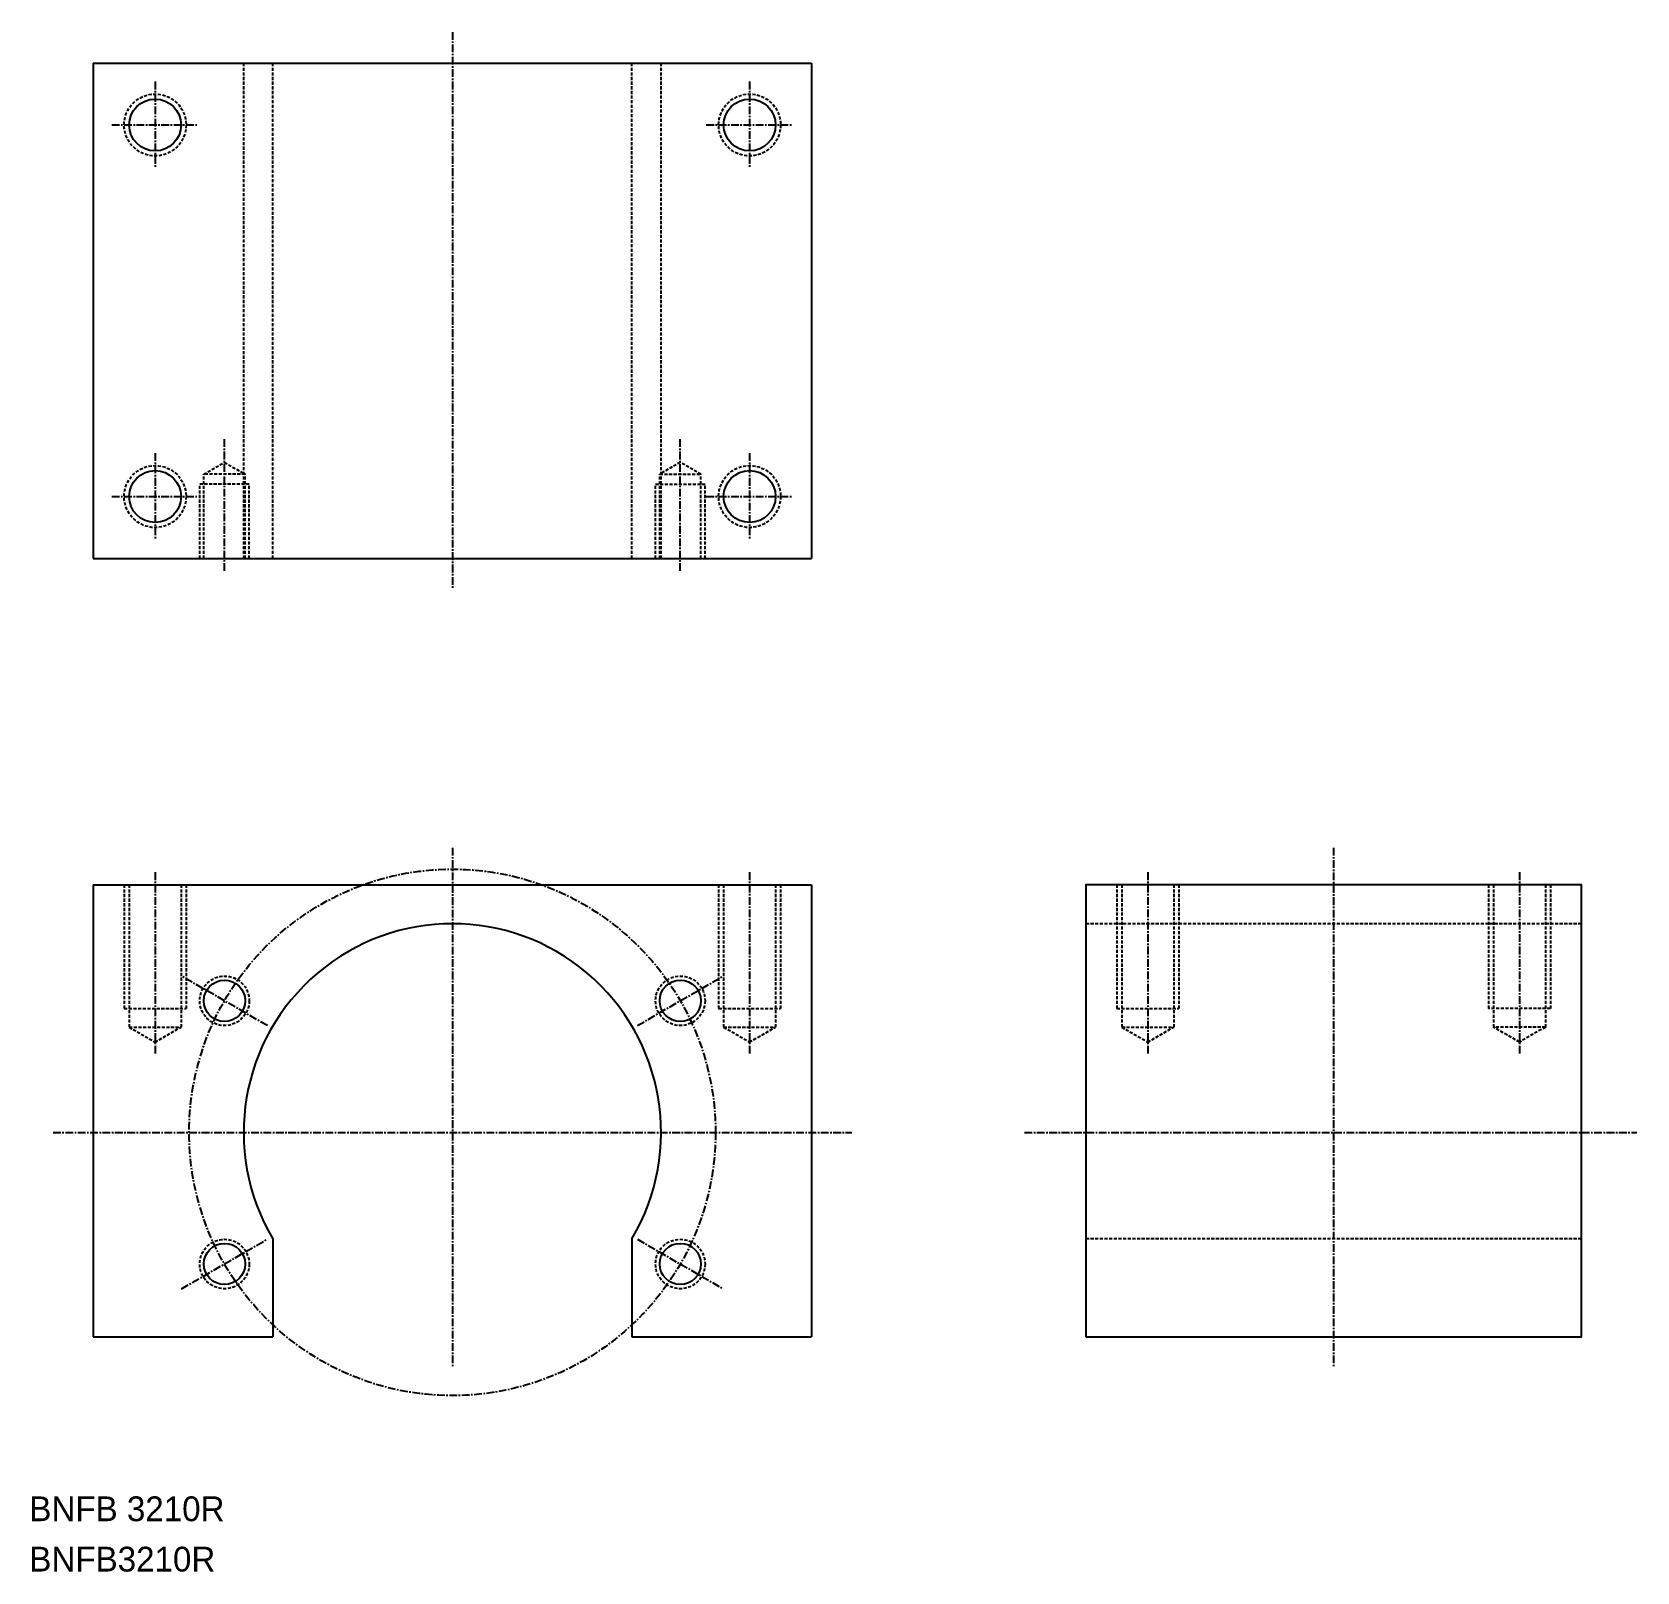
# Model space of a CAD drawing. Extents: x 4 to 264, y 3 to 251.
import ezdxf

# ---------------------------------------------------------------- set-up
doc = ezdxf.new("R2010")
doc.units = 0
doc.linetypes.add('CENTER', pattern=[2, 1.25, -0.25, 0.25, -0.25])
doc.linetypes.add('DASHED', pattern=[0.75, 0.5, -0.25])
doc.layers.get('0').update_dxf_attribs({"linetype": 'CONTINUOUS'})
doc.layers.add('CENTER', color=1, linetype='CENTER')

msp = doc.modelspace()

# ---------------------------------------------------------------- linework, layer by layer
at = {"color": 7, "linetype": 'CONTINUOUS'}
for p, q in [((14.34, 246.23), (14.34, 166.23)), ((14.34, 246.23), (130.34, 246.23)), ((130.34, 246.23), (130.34, 166.23)), ((14.34, 166.23), (130.34, 166.23)), ((14.34, 113.55), (130.34, 113.55)), ((14.34, 113.55), (14.34, 40.55)), ((130.34, 113.55), (130.34, 40.55)), ((72.34, 108.55), (72.34, 108.55)), ((43.34, 56.38), (43.34, 40.55)), ((101.34, 56.38), (101.34, 40.55)), ((14.34, 40.55), (43.34, 40.55)), ((101.34, 40.55), (130.34, 40.55))]:
    msp.add_line(p, q, dxfattribs=at)
at = {"color": 3, "linetype": 'DASHED'}
for p, q in [((38.64, 166.23), (38.64, 246.23)), ((43.34, 166.23), (43.34, 246.23)), ((101.34, 166.23), (101.34, 246.23)), ((106.04, 166.23), (106.04, 246.23)), ((32.21, 179.83), (35.54, 181.75)), ((35.54, 181.75), (38.86, 179.83)), ((109.15, 181.75), (105.82, 179.83)), ((112.47, 179.83), (109.15, 181.75)), ((32.21, 166.23), (32.21, 179.83)), ((38.86, 179.83), (32.21, 179.83)), ((38.86, 166.23), (38.86, 179.83)), ((105.82, 166.23), (105.82, 179.83)), ((105.82, 179.83), (112.47, 179.83)), ((112.47, 166.23), (112.47, 179.83)), ((31.54, 166.23), (31.54, 178.23)), ((39.54, 178.23), (31.54, 178.23)), ((39.54, 166.23), (39.54, 178.23)), ((105.15, 166.23), (105.15, 178.23)), ((105.15, 178.23), (113.15, 178.23)), ((113.15, 166.23), (113.15, 178.23)), ((19.34, 113.55), (19.34, 93.55)), ((20.15, 113.55), (20.15, 90.55)), ((28.53, 113.55), (28.53, 90.55)), ((29.34, 113.55), (29.34, 93.55)), ((115.34, 113.55), (115.34, 93.55)), ((116.15, 113.55), (116.15, 90.55)), ((124.53, 113.55), (124.53, 90.55)), ((125.34, 113.55), (125.34, 93.55)), ((179.65, 113.55), (179.65, 93.55)), ((180.46, 113.55), (180.46, 90.55)), ((188.84, 113.55), (188.84, 90.55)), ((189.65, 113.55), (189.65, 93.55)), ((239.65, 113.55), (239.65, 93.55)), ((240.46, 113.55), (240.46, 90.55)), ((248.84, 113.55), (248.84, 90.55)), ((249.65, 113.55), (249.65, 93.55)), ((254.65, 107.25), (174.65, 107.25)), ((19.34, 93.55), (29.34, 93.55)), ((115.34, 93.55), (125.34, 93.55)), ((179.65, 93.55), (189.65, 93.55)), ((249.65, 93.55), (239.65, 93.55)), ((20.15, 90.55), (28.53, 90.55)), ((20.15, 90.55), (24.34, 88.13)), ((24.34, 88.13), (28.53, 90.55)), ((116.15, 90.55), (124.53, 90.55)), ((116.15, 90.55), (120.34, 88.13)), ((120.34, 88.13), (124.53, 90.55)), ((180.46, 90.55), (188.84, 90.55)), ((180.46, 90.55), (184.65, 88.13)), ((184.65, 88.13), (188.84, 90.55)), ((248.84, 90.55), (240.46, 90.55)), ((244.65, 88.13), (240.46, 90.55)), ((248.84, 90.55), (244.65, 88.13)), ((254.65, 56.38), (174.65, 56.38))]:
    msp.add_line(p, q, dxfattribs=at)
at = {"color": 7, "linetype": 'CONTINUOUS'}
msp.add_lwpolyline([(174.65, 40.55), (254.65, 40.55), (254.65, 113.55), (174.65, 113.55)], close=True, dxfattribs=at)
at = {"color": 3, "linetype": 'DASHED'}
for centre, radius in [((24.34, 236.23), 5), ((120.34, 236.23), 5), ((24.34, 176.23), 5), ((120.34, 176.23), 5), ((35.54, 94.8), 4), ((109.15, 94.8), 4), ((35.54, 52.3), 4), ((109.15, 52.3), 4)]:
    msp.add_circle(centre, radius, dxfattribs=at)
at = {"color": 7, "linetype": 'CONTINUOUS'}
for centre, radius in [((24.34, 236.23), 4.19), ((120.34, 236.23), 4.19), ((24.34, 176.23), 4.19), ((120.34, 176.23), 4.19), ((35.54, 94.8), 3.33), ((109.15, 94.8), 3.33), ((35.54, 52.3), 3.33), ((109.15, 52.3), 3.33)]:
    msp.add_circle(centre, radius, dxfattribs=at)
msp.add_arc((72.34, 73.55), 33.7, 329.3766, 210.6234, dxfattribs=at)
at = {"layer": 'CENTER', "color": 1, "linetype": 'CENTER'}
for p, q in [((72.34, 251.23), (72.34, 161.23)), ((24.34, 243.23), (24.34, 229.23)), ((120.34, 243.23), (120.34, 229.23)), ((17.34, 236.23), (31.34, 236.23)), ((113.34, 236.23), (127.34, 236.23)), ((35.54, 164.23), (35.54, 185.49)), ((109.15, 164.23), (109.15, 185.49)), ((24.34, 183.23), (24.34, 169.23)), ((120.34, 183.23), (120.34, 169.23)), ((17.34, 176.23), (31.34, 176.23)), ((113.34, 176.23), (127.34, 176.23)), ((72.34, 119.51), (72.34, 35.82)), ((214.65, 119.51), (214.65, 35.82)), ((24.34, 115.55), (24.34, 86.13)), ((120.34, 115.55), (120.34, 86.13)), ((184.65, 115.55), (184.65, 86.13)), ((244.65, 115.55), (244.65, 86.13)), ((42.46, 90.8), (28.61, 98.8)), ((102.22, 90.8), (116.08, 98.8)), ((7.85, 73.55), (136.84, 73.55)), ((164.73, 73.55), (263.62, 73.55)), ((28.61, 48.3), (42.46, 56.3)), ((102.22, 56.3), (116.08, 48.3))]:
    msp.add_line(p, q, dxfattribs=at)
msp.add_circle((72.34, 73.55), 42.5, dxfattribs=at)

# ---------------------------------------------------------------- texts
at = {"color": 7, "linetype": 'CONTINUOUS'}
for s, p in [('BNFB 3210R', (4.03, 10.77)), ('BNFB3210R', (4.03, 2.64))]:
    msp.add_text(s, height=4, dxfattribs=at).set_placement(p)

doc.saveas('drawing.dxf')
